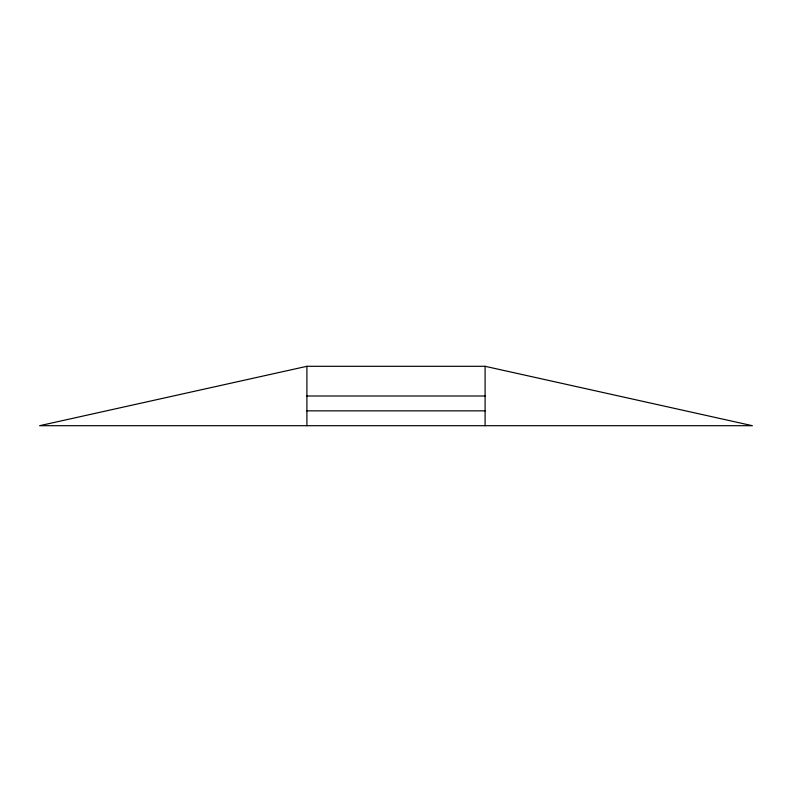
<?xml version="1.0" encoding="UTF-8"?>
<svg xmlns="http://www.w3.org/2000/svg" width="792" height="792" viewBox="0 0 792 792"><rect width="100%" height="100%" fill="white"/><g stroke="black" fill="none" stroke-linecap="round" stroke-linejoin="round"><path stroke-width="1.19" d="M306.9 366.3L39.6 425.7L752.4 425.7L485.1 366.3L306.9 366.3L306.9 425.7M306.9 396L485.1 396M306.9 410.85L485.1 410.85M485.1 366.3L485.1 425.7"/></g></svg>
